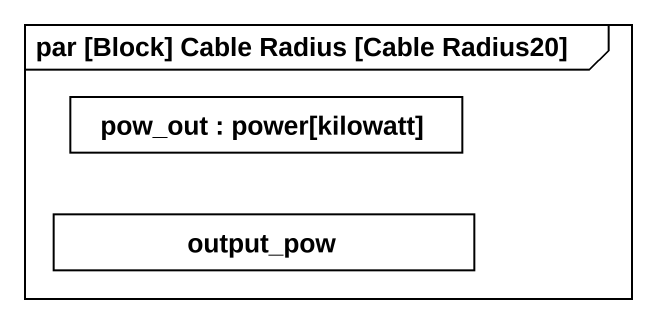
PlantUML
@startuml
mainframe par [Block] Cable Radius [Cable Radius20]
rectangle "pow_out : power[kilowatt]" as pow_out
rectangle output_pow
@enduml
